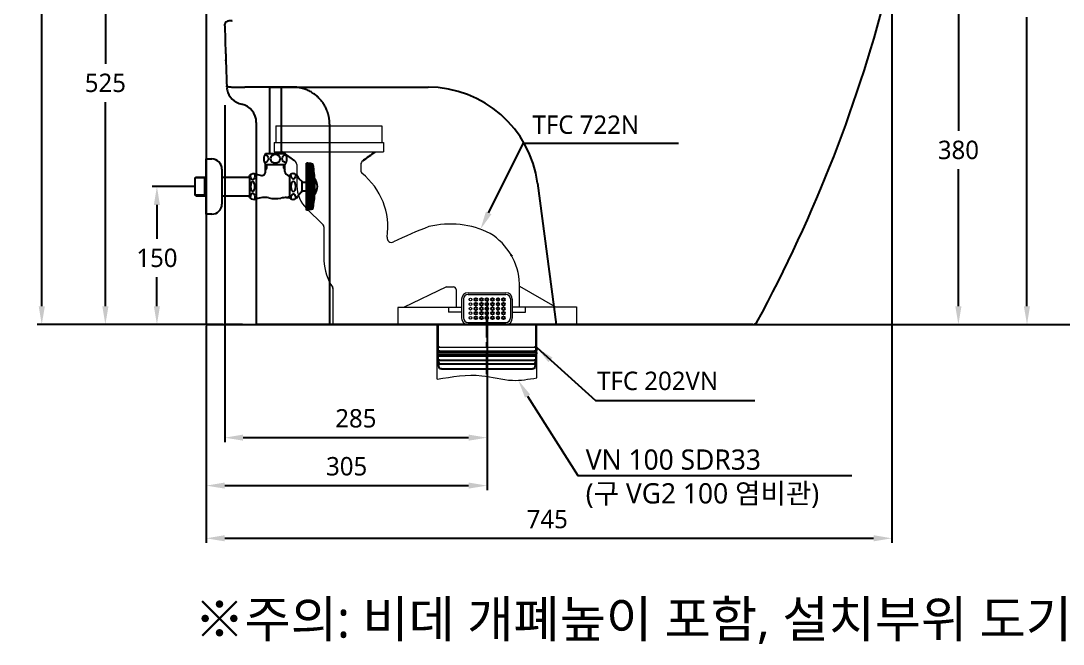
# Model space of a CAD drawing. Extents: x -4361 to 1554, y -156 to 2372.
# Drawn here: x -1282 to -150, y -156 to 521 of the extents above; entities that cross this region are included whole.
import ezdxf

# ---------------------------------------------------------------- set-up
doc = ezdxf.new("R2010")
doc.units = 0
doc.header["$LTSCALE"] = 20
doc.header["$MEASUREMENT"] = 0
doc.linetypes.add('CENTER', pattern=[2, 1.25, -0.25, 0.25, -0.25])
doc.layers.get('0').update_dxf_attribs({"linetype": 'CONTINUOUS'})
doc.layers.get('DEFPOINTS').update_dxf_attribs({"linetype": 'CONTINUOUS'})
for name, color, linetype in [('1', 7, 'CONTINUOUS'), ('2', 2, 'CONTINUOUS'), ('3', 3, 'CONTINUOUS'), ('4', 4, 'CONTINUOUS'), ('6', 6, 'CONTINUOUS'), ('CEN', 1, 'CENTER')]:
    doc.layers.add(name, color=color, linetype=linetype)
doc.styles.add('GHS', font='romans', dxfattribs={"bigfont": 'ghs'})
doc.styles.add('ROMANS', font='NanumGothic.ttf', dxfattribs={"height": 10.144927})
doc.styles.get("Standard").update_dxf_attribs({"font": 'NanumGothic.ttf'})
doc.dimstyles.get("Standard").update_dxf_attribs({"dimtxt": 2.7, "dimasz": 2.5, "dimexe": 1.5, "dimexo": 1.5, "dimgap": 1.5, "dimtad": 1, "dimdec": 0, "dimlfac": 10, "dimzin": 0, "dimdsep": 46, "dimtxsty": 'Standard', "dimcen": 0, "dimclrt": 2, "dimadec": 0, "dimazin": 0, "dimtfac": 1, "dimtdec": 0, "dimtmove": 0, "dimatfit": 3, "dimfxl": 0, "dimtolj": 1, "dimtzin": 0, "dimarcsym": 0})

# ---------------------------------------------------------------- blocks, each defined once
blk = doc.blocks.new('*D16')
at = {"color": 3, "lineweight": -2, "ltscale": 10}
for p, q in [((-1060.6, 429.8), (-1060.6, 63.4)), ((-775.6, 216.7), (-775.6, 63.4)), ((-1040.6, 68.4), (-795.6, 68.4))]:
    blk.add_line(p, q, dxfattribs=at)
at = {"color": 3, "ltscale": 10}
for points in [[(-1040.6, 71.7), (-1040.6, 65.1), (-1060.6, 68.4)], [(-795.6, 71.7), (-795.6, 65.1), (-775.6, 68.4)]]:
    blk.add_solid(points, dxfattribs=at)
at = {"layer": 'DEFPOINTS', "color": 0, "ltscale": 10}
for p in [(-1060.6, 431.3), (-775.6, 218.2), (-775.6, 68.4)]:
    blk.add_point(p, dxfattribs=at)
at = {"color": 2, "ltscale": 10, "insert": (-918.1, 89.3), "char_height": 20, "attachment_point": 5}
blk.add_mtext('\\A1;285', dxfattribs=at)
blk = doc.blocks.new('*D17')
at = {"color": 3, "lineweight": -2}
for p, q in [((-249.2, 901.3), (-184.1, 901.3)), ((-189.1, 881.3), (-189.1, 567.1)), ((-189.1, 211.3), (-189.1, 525.5)), ((-206.3, 191.3), (-184.1, 191.3))]:
    blk.add_line(p, q, dxfattribs=at)
at = {"color": 3}
for points in [[(-192.5, 881.3), (-185.8, 881.3), (-189.1, 901.3)], [(-192.5, 211.3), (-185.8, 211.3), (-189.1, 191.3)]]:
    blk.add_solid(points, dxfattribs=at)
at = {"layer": 'DEFPOINTS', "color": 0}
for p in [(-250.7, 901.3), (-207.8, 191.3), (-189.1, 191.3)]:
    blk.add_point(p, dxfattribs=at)
at = {"color": 2, "insert": (-189.1, 546.3), "char_height": 20, "attachment_point": 5}
blk.add_mtext('\\A1;710', dxfattribs=at)
blk = doc.blocks.new('*D19')
at = {"layer": '3', "color": 3, "lineweight": -2}
for p, q in [((-1080.6, 168.9), (-1080.6, 11.3)), ((-775.6, 115), (-775.6, 11.3)), ((-1060.6, 16.3), (-795.6, 16.3))]:
    blk.add_line(p, q, dxfattribs=at)
at = {"layer": '3', "color": 3}
for points in [[(-1060.6, 19.6), (-1060.6, 13), (-1080.6, 16.3)], [(-795.6, 19.6), (-795.6, 13), (-775.6, 16.3)]]:
    blk.add_solid(points, dxfattribs=at)
at = {"layer": 'DEFPOINTS', "color": 0}
for p in [(-1080.6, 170.4), (-775.6, 116.5), (-775.6, 16.3)]:
    blk.add_point(p, dxfattribs=at)
at = {"layer": '3', "color": 2, "insert": (-928.1, 37.2), "char_height": 20, "attachment_point": 5}
blk.add_mtext('\\A1;305', dxfattribs=at)
blk = doc.blocks.new('*D20')
at = {"color": 3, "lineweight": -2}
for p, q in [((-1091.8, 341.3), (-1139.2, 341.3)), ((-1134.2, 321.3), (-1134.2, 284.5)), ((-1134.2, 211.3), (-1134.2, 242.8)), ((-1082.1, 191.3), (-1139.2, 191.3))]:
    blk.add_line(p, q, dxfattribs=at)
at = {"color": 3}
for points in [[(-1137.5, 321.3), (-1130.9, 321.3), (-1134.2, 341.3)], [(-1137.5, 211.3), (-1130.9, 211.3), (-1134.2, 191.3)]]:
    blk.add_solid(points, dxfattribs=at)
at = {"layer": 'DEFPOINTS', "color": 0}
for p in [(-1134.2, 341.3), (-1090.3, 341.3), (-1080.6, 191.3)]:
    blk.add_point(p, dxfattribs=at)
at = {"color": 2, "insert": (-1134.2, 263.7), "char_height": 20, "attachment_point": 5}
blk.add_mtext('\\A1;150', dxfattribs=at)
blk = doc.blocks.new('*D23')
at = {"color": 3, "lineweight": -2}
for p, q in [((-341.4, 570.7), (-258.6, 570.7)), ((-263.6, 550.7), (-263.6, 401.9)), ((-263.6, 211.3), (-263.6, 360.1)), ((-485.3, 191.3), (-258.6, 191.3))]:
    blk.add_line(p, q, dxfattribs=at)
at = {"color": 3}
for points in [[(-267, 550.7), (-260.3, 550.7), (-263.6, 570.7)], [(-267, 211.3), (-260.3, 211.3), (-263.6, 191.3)]]:
    blk.add_solid(points, dxfattribs=at)
at = {"layer": 'DEFPOINTS', "color": 0}
for p in [(-342.9, 570.7), (-486.8, 191.3), (-263.6, 191.3)]:
    blk.add_point(p, dxfattribs=at)
at = {"color": 2, "insert": (-263.6, 381), "char_height": 20, "attachment_point": 5}
blk.add_mtext('\\A1;380', dxfattribs=at)
blk = doc.blocks.new('*D24')
at = {"color": 3, "lineweight": -2}
for p, q in [((-844, 716.6), (-1195.2, 716.6)), ((-1190.2, 696.6), (-1190.2, 474.8)), ((-1190.2, 211.3), (-1190.2, 433)), ((-1062.1, 191.3), (-1195.2, 191.3))]:
    blk.add_line(p, q, dxfattribs=at)
at = {"color": 3}
for points in [[(-1193.5, 696.6), (-1186.8, 696.6), (-1190.2, 716.6)], [(-1193.5, 211.3), (-1186.8, 211.3), (-1190.2, 191.3)]]:
    blk.add_solid(points, dxfattribs=at)
at = {"layer": 'DEFPOINTS', "color": 0}
for p in [(-842.5, 716.6), (-1190.2, 191.3), (-1060.6, 191.3)]:
    blk.add_point(p, dxfattribs=at)
at = {"color": 2, "insert": (-1190.2, 453.9), "char_height": 20, "attachment_point": 5}
blk.add_mtext('\\A1;525', dxfattribs=at)
blk = doc.blocks.new('BGFB')
at = {"color": 2, "linetype": 'Continuous', "lineweight": 0}
for p, q in [((-57.5, 0), (57.5, 0)), ((-57.5, 0), (-57.5, -18)), ((57.5, 0), (57.5, -18)), ((-59.5, -18), (59.5, -18)), ((-59.5, -18), (-59.5, -28)), ((59.5, -18), (59.5, -28)), ((-59.5, -28), (59.5, -28)), ((-36.9, -38), (-50.8, -28)), ((36.9, -38.1), (50.8, -28)), ((-34.8, -42.1), (-34.8, -65.3)), ((34.8, -42.1), (34.8, -49.1)), ((-24.1, -89.9), (-6.2, -107.6)), ((-5.3, -109.8), (-5.3, -146.3)), ((4.7, -215.9), (4.7, -177.4)), ((127.8, -174.9), (81.1, -197.3)), ((127.8, -174.9), (135.3, -174.9)), ((138.3, -177.9), (138.3, -197.3)), ((207.1, -196.8), (207.1, -171.6)), ((207.3, -174.1), (245.6, -196.4)), ((144.3, -188.3), (144.3, -208.9)), ((146.3, -188.1), (146.3, -208.6)), ((151.3, -181.3), (192.3, -181.3)), ((151.3, -183.1), (192.3, -183.1)), ((197.3, -188.1), (197.3, -208.6)), ((199.3, -188.3), (199.3, -208.9)), ((144.3, -197.3), (75.1, -197.3)), ((75.1, -197.3), (75.1, -215.9)), ((130.2, -197.3), (130.2, -202.4)), ((144.3, -202.4), (130.2, -202.4)), ((199.3, -196.8), (269.2, -196.8)), ((199.3, -202.4), (213.7, -202.4)), ((213.7, -202.4), (213.7, -196.8)), ((269.2, -196.8), (269.2, -215.9)), ((151.3, -213.6), (192.3, -213.6)), ((4.7, -215.9), (269.2, -215.9)), ((117.8, -240.9), (117.8, -243.9)), ((118.5, -240.4), (118.3, -240.4)), ((118.5, -244.4), (118.3, -244.4)), ((118.5, -240.4), (225.4, -240.4)), ((118.5, -244.4), (225.4, -244.4)), ((225.9, -240.9), (225.9, -243.9)), ((120.3, -250.4), (223.3, -250.4)), ((120.6, -254.4), (223, -254.4))]:
    blk.add_line(p, q, dxfattribs=at)
at = {"color": 3, "linetype": 'Continuous', "lineweight": 0}
for p, q in [((117.8, -275.3), (117.8, -215.9)), ((225.9, -273.8), (225.9, -215.9))]:
    blk.add_line(p, q, dxfattribs=at)
at = {"color": 2}
for p, q in [((118.5, -240.4), (118.4, -215.9)), ((225.3, -215.9), (225.2, -240.4)), ((118.5, -244.4), (120.6, -244.4)), ((118.6, -250.4), (118.5, -244.4)), ((223, -244.4), (225.2, -244.4)), ((225.2, -240.4), (223.3, -240.4)), ((225.2, -244.4), (225.1, -250.4)), ((120.3, -250.4), (118.3, -250.4)), ((118.3, -254.4), (120.6, -254.4)), ((118.6, -256.9), (118.6, -254.4)), ((120.4, -263.9), (118.6, -256.9)), ((223, -254.4), (225.4, -254.4)), ((225.1, -256.9), (223.2, -263.9)), ((225.4, -250.4), (223.3, -250.4)), ((225.1, -254.4), (225.1, -256.9)), ((122.4, -263.9), (120.4, -263.9)), ((122.4, -263.9), (171.8, -263.9)), ((171.8, -263.9), (221.2, -263.9)), ((223.2, -263.9), (221.2, -263.9))]:
    blk.add_line(p, q, dxfattribs=at)
blk.add_line((120.3, -240.4), (118.5, -240.4))
at = {"color": 2, "linetype": 'Continuous', "lineweight": 0}
for centre in [(153.8, -188.6), (153.8, -193.6), (153.8, -198.6), (153.8, -203.6), (153.8, -208.6)]:
    blk.add_circle(centre, 1.5, dxfattribs=at)
for centre, radius, start, end in [((-39.8, -42.1), 5, 0.0447, 54.1067), ((39.8, -42.1), 5, 125.8861, 179.7556), ((37.8, -49.1), 3, 179.7556, 231.4151), ((-10.7, -109.9), 74.8, 351.5468, 51.4151), ((1.6, -64.1), 36.4, 181.8849, 225.0733), ((-8.3, -109.8), 3, 0.0895, 45.2408), ((239.8, -464.9), 378.8, 110.2437, 116.5549), ((132, -202.9), 96.3, 63.2809, 103.9725), ((68.2, -121.6), 5, 171.5468, 296.5549), ((140.2, -174), 67, 2.0828, 58.4605), ((52.8, -143.8), 58.1, 182.4762, 213.3534), ((1.7, -177.4), 3, 0, 33.3534), ((135.3, -177.9), 3, 0, 90), ((151.3, -188.3), 7, 90, 180), ((151.3, -188.1), 5, 90, 180), ((192.3, -188.3), 7, 360, 90), ((192.3, -188.1), 5, 0, 90), ((247.1, -193.8), 3, 239.7939, 270), ((151.3, -208.9), 7, 179.7381, 270), ((151.3, -208.6), 5, 180, 270), ((192.3, -208.6), 5, 270, 0), ((192.3, -208.9), 7, 270, 0), ((118.3, -240.9), 0.5, 90, 180), ((118.3, -243.9), 0.5, 180, 270), ((225.4, -240.9), 0.5, 0, 90), ((225.4, -243.9), 0.5, 270, 360), ((118.3, -250.9), 0.5, 90, 180), ((118.3, -253.9), 0.5, 180, 270), ((225.4, -250.9), 0.5, 0, 90), ((225.4, -253.9), 0.5, 270, 0)]:
    blk.add_arc(centre, radius, start, end, dxfattribs=at)
at = {"color": 3, "linetype": 'Continuous', "lineweight": 0}
blk.add_spline([(117.8, -275.3), (166.2, -271.5), (199.4, -276.5), (225.9, -273.8)], degree=3, dxfattribs=at)
at = {"layer": '1', "color": 252, "linetype": 'Continuous'}
for q in [(-50.8, -28), (-50.1, -28.5), (-50.1, -28.5), (-50.1, -28.5)]:
    blk.add_line((-36.9, -38), q, dxfattribs=at)
at = {"layer": '1', "color": 2, "linetype": 'Continuous'}
for centre in [(159.8, -188.6), (159.8, -188.6), (159.8, -193.6), (159.8, -193.6), (165.8, -188.6), (165.8, -188.6), (165.8, -193.6), (165.8, -193.6), (171.8, -188.6), (171.8, -193.6), (177.8, -188.6), (177.8, -188.6), (177.8, -193.6), (177.8, -193.6), (183.8, -188.6), (183.8, -188.6), (183.8, -193.6), (183.8, -193.6), (189.8, -188.6), (189.8, -188.6), (189.8, -193.6), (189.8, -193.6), (159.8, -198.6), (159.8, -198.6), (159.8, -203.6), (159.8, -203.6), (165.8, -198.6), (165.8, -198.6), (165.8, -203.6), (165.8, -203.6), (171.8, -198.6), (171.8, -203.6), (177.8, -198.6), (177.8, -198.6), (177.8, -203.6), (177.8, -203.6), (183.8, -198.6), (183.8, -198.6), (183.8, -203.6), (183.8, -203.6), (189.8, -198.6), (189.8, -198.6), (189.8, -203.6), (189.8, -203.6), (159.8, -208.6), (159.8, -208.6), (165.8, -208.6), (165.8, -208.6), (171.8, -208.6), (171.8, -208.6), (177.8, -208.6), (177.8, -208.6), (183.8, -208.6), (183.8, -208.6), (189.8, -208.6), (189.8, -208.6)]:
    blk.add_circle(centre, 1.5, dxfattribs=at)
at = {"layer": '1', "color": 252, "linetype": 'Continuous'}
for centre in [(171.8, -188.6), (171.8, -193.6), (171.8, -198.6), (171.8, -203.6)]:
    blk.add_circle(centre, 1.5, dxfattribs=at)
for points, degree in [([(50.1, -28.5), (36.9, -38)], 1), ([(50.1, -28.5), (45.7, -31.7), (41.3, -34.8), (36.9, -38)], 3), ([(50.1, -28.5), (36.9, -38)], 1), ([(50.1, -28.5), (45.7, -31.7), (41.3, -34.8), (36.9, -38)], 3), ([(197.9, -139.9), (198.2, -140.5), (198.5, -141), (198.8, -141.6)], 3), ([(197.9, -139.9), (198.2, -140.5), (198.5, -141), (198.8, -141.6)], 3)]:
    blk.add_open_spline(points, degree=degree, dxfattribs=at)
at = {"layer": 'CEN'}
blk.add_line((171.8, -269.9), (171.8, -196.9), dxfattribs=at)
blk = doc.blocks.new('*D14')
at = {"color": 3, "lineweight": -2}
for p, q in [((-335.8, 600.5), (-335.8, -46)), ((-1080.6, 189.8), (-1080.6, -46)), ((-1060.6, -41), (-355.8, -41))]:
    blk.add_line(p, q, dxfattribs=at)
at = {"color": 3}
for points in [[(-1060.6, -37.6), (-1060.6, -44.3), (-1080.6, -41)], [(-355.8, -37.6), (-355.8, -44.3), (-335.8, -41)]]:
    blk.add_solid(points, dxfattribs=at)
at = {"layer": 'DEFPOINTS', "color": 0}
for p in [(-335.8, 602), (-1080.6, 191.3), (-335.8, -41)]:
    blk.add_point(p, dxfattribs=at)
at = {"color": 2, "insert": (-710.2, -20.2), "char_height": 20, "attachment_point": 5}
blk.add_mtext('\\A1;745', dxfattribs=at)
blk = doc.blocks.new('*D25')
at = {"color": 3, "lineweight": -2}
for p, q in [((-813.1, 1129.3), (-1264.3, 1129.3)), ((-1259.3, 1109.3), (-1259.3, 681.2)), ((-1259.3, 211.3), (-1259.3, 639.4)), ((-1154.3, 191.3), (-1264.3, 191.3))]:
    blk.add_line(p, q, dxfattribs=at)
at = {"color": 3}
for points in [[(-1262.6, 1109.3), (-1255.9, 1109.3), (-1259.3, 1129.3)], [(-1262.6, 211.3), (-1255.9, 211.3), (-1259.3, 191.3)]]:
    blk.add_solid(points, dxfattribs=at)
at = {"layer": 'DEFPOINTS', "color": 0}
for p in [(-811.6, 1129.3), (-1259.3, 191.3), (-1152.8, 191.3)]:
    blk.add_point(p, dxfattribs=at)
at = {"color": 2, "insert": (-1259.3, 660.3), "char_height": 20, "attachment_point": 5}
blk.add_mtext('\\A1;940', dxfattribs=at)

msp = doc.modelspace()

# ---------------------------------------------------------------- hatches: boundary and pattern name
at = {"layer": '3', "ltscale": 10}
h = msp.add_hatch(color=256, dxfattribs=at)
h.paths.add_polyline_path([(-723.1, 161.6, -1), (-723.1, 158.6), (-754.9, 158.6), (-754.9, 161.6)])
h.paths.add_polyline_path([(-754.9, 161.6), (-754.9, 158.6), (-828.1, 158.6, -1), (-828.1, 161.6)])

# ---------------------------------------------------------------- linework, layer by layer
for p, q in [((-1052.9, 521.3), (-1055.7, 521.3)), ((-1053.1, 521.4), (-1053.1, 521.4)), ((-1053.1, 521.4), (-1053.1, 521.4)), ((-1052.3, 521.4), (-1053, 521.2)), ((-1060.6, 516.1), (-1059.6, 485.7)), ((-1059.5, 485.7), (-1059.6, 485.7)), ((-1059.3, 479.5), (-1059.3, 477.8)), ((-1026.3, 410.9), (-1026.3, 191.3)), ((-946.6, 409), (-946.6, 191.3)), ((-1060.6, 210.9), (-1060.6, 191.3)), ((-1041.1, 191.3), (-1060.6, 191.3)), ((-1024.3, 191.3), (-1026.3, 191.3)), ((-1003.9, 191.3), (-1024.3, 191.3)), ((-1006.1, 191.3), (-471, 191.3)), ((-982, 191.3), (-1003.9, 191.3)), ((-971.9, 191.3), (-982, 191.3)), ((-968.8, 191.3), (-971.9, 191.3)), ((-949.2, 191.3), (-968.8, 191.3)), ((-691.6, 191.3), (-949.2, 191.3)), ((-611.7, 191.3), (-691.6, 191.3)), ((-506.7, 191.3), (-611.7, 191.3)), ((-486.8, 191.3), (-506.7, 191.3))]:
    msp.add_line(p, q)
at = {"color": 7}
for p, q in [((-1012.7, 449.3), (-839.7, 449.3)), ((-720.7, 344.8), (-700.6, 191.3))]:
    msp.add_line(p, q, dxfattribs=at)
at = {"flags": 128}
for points in [[(-1059.5, 485.7), (-1059.4, 482.5), (-1059.3, 479.3)], [(-1058.2, 448.9), (-1058.1, 447.6), (-1057.9, 446.5)]]:
    msp.add_lwpolyline(points, dxfattribs=at)
for centre, radius, start, end in [((-1863.3, 943), 1571, 331.5227, 345.9855), ((-1055.7, 516.3), 5, 90, 182), ((-1038.6, 450.3), 19.7, 191.2535, 259.6615), ((-1046.3, 411.3), 20, 358.75, 78.2575), ((-486.8, 196.3), 5, 270, 331.5227)]:
    msp.add_arc(centre, radius, start, end)
at = {"color": 7}
msp.add_arc((-839.7, 329.3), 120, 7.4314, 90, dxfattribs=at)
for points, degree in [([(-1052.9, 521.2), (-1052.9, 521.3)], 1), ([(-1059.4, 479.1), (-1059, 469.6), (-1058.7, 460.1), (-1058.4, 450.6)], 3), ([(-1059.3, 477.8), (-1059.4, 479.1)], 1)]:
    msp.add_open_spline(points, degree=degree)
for points, knots in [([(-1052.6, 521.3), (-1052.6, 521.3), (-1052.8, 521.3), (-1052.9, 521.3), (-1052.9, 521.3)], [0, 0, 0, 0, 0.146141, 1, 1, 1, 1]), ([(-1058.4, 450.6), (-1058.4, 450.5), (-1058.3, 450.4), (-1057.8, 450.2), (-1057.5, 450), (-1056.5, 449.8), (-1055.9, 449.7), (-1054.4, 449.6), (-1053.6, 449.5), (-1051.7, 449.4), (-1050.7, 449.3), (-1048.4, 449.2), (-1047.3, 449.2), (-1044.9, 449.2), (-1043.6, 449.2), (-1041.2, 449.2), (-1040, 449.3), (-1038.8, 449.3)], [0, 0, 0, 0, 0.125, 0.125, 0.25, 0.25, 0.375, 0.375, 0.5, 0.5, 0.625, 0.625, 0.75, 0.75, 0.875, 0.875, 1, 1, 1, 1]), ([(-1058.3, 449.8), (-1058.3, 449.8), (-1058.3, 449.8), (-1058.3, 449.9), (-1058.3, 449.9), (-1058.3, 450), (-1058.3, 450), (-1058.3, 450.1), (-1058.3, 450.1), (-1058.3, 450.2), (-1058.3, 450.2), (-1058.3, 450.3), (-1058.4, 450.4), (-1058.4, 450.4), (-1058.4, 450.5), (-1058.4, 450.5), (-1058.4, 450.6), (-1058.4, 450.6)], [0, 0, 0, 0, 0.118734, 0.209936, 0.295789, 0.385006, 0.430214, 0.477439, 0.516047, 0.55608, 0.606205, 0.684899, 0.742154, 0.811968, 0.880197, 0.942874, 1, 1, 1, 1]), ([(-1058.4, 450.6), (-1058.4, 450.6), (-1058.4, 450.6), (-1058.4, 450.6), (-1058.4, 450.6), (-1058.4, 450.6)], [0, 0, 0, 0, 0.321936, 0.655099, 1, 1, 1, 1]), ([(-986.5, 449.3), (-988.2, 449.3), (-991.6, 449.3), (-996.6, 449.3), (-1001.5, 449.3), (-1006.4, 449.3), (-1011.2, 449.3), (-1016, 449.3), (-1020.7, 449.3), (-1025.3, 449.3), (-1029.9, 449.3), (-1034.4, 449.3), (-1037.4, 449.3), (-1038.8, 449.3)], [0, 0, 0, 0, 0.096757, 0.192348, 0.286772, 0.380028, 0.472113, 0.563028, 0.65277, 0.741339, 0.828735, 0.914955, 1, 1, 1, 1]), ([(-946.6, 409), (-946.6, 409.2), (-946.6, 409.6), (-946.6, 410.2), (-946.6, 410.8), (-946.7, 411.4), (-946.7, 412.1), (-946.8, 412.7), (-946.8, 413.3), (-946.9, 413.9), (-947, 414.5), (-947.1, 415.1), (-947.1, 415.7), (-947.2, 416.3), (-947.4, 416.9), (-947.5, 417.5), (-947.6, 418.1), (-947.7, 418.6), (-947.9, 419.2), (-948, 419.8), (-948.2, 420.4), (-948.4, 420.9), (-948.5, 421.5), (-948.7, 422), (-948.9, 422.6), (-949.1, 423.2), (-949.3, 423.7), (-949.9, 425.3), (-951.1, 427.9), (-953.1, 431.3), (-955.5, 434.6), (-958, 437.3), (-960.5, 439.7), (-962.7, 441.4), (-964.8, 442.9), (-966.8, 444.1), (-968.9, 445.2), (-970.7, 446.1), (-972.1, 446.6), (-973.1, 447), (-974.1, 447.4), (-975.2, 447.7), (-976.2, 448), (-977.3, 448.3), (-978.4, 448.5), (-979.5, 448.7), (-980.7, 448.9), (-981.8, 449.1), (-983, 449.2), (-984.2, 449.3), (-985.3, 449.3), (-986.1, 449.3), (-986.5, 449.3)], [0, 0, 0, 0, 0.00991, 0.019796, 0.029655, 0.039489, 0.049296, 0.059077, 0.068831, 0.078558, 0.088258, 0.097931, 0.107577, 0.117195, 0.126786, 0.13635, 0.145886, 0.155394, 0.164876, 0.174329, 0.183755, 0.193154, 0.202525, 0.21187, 0.221187, 0.230477, 0.23974, 0.248976, 0.312279, 0.375571, 0.438843, 0.502086, 0.55081, 0.601393, 0.637152, 0.673759, 0.711215, 0.749519, 0.766356, 0.783353, 0.80051, 0.817829, 0.835309, 0.852951, 0.870757, 0.888727, 0.906861, 0.92516, 0.943624, 0.962253, 0.981045, 1, 1, 1, 1])]:
    msp.add_open_spline(points, degree=3, knots=knots)
at = {"layer": '3', "extrusion": (0, 1, 0)}
for p, q in [((-828.6, 161.8), (-828.6, 191.3)), ((-722.6, 191.3), (-722.6, 161.8)), ((-722.6, 161.8), (-828.6, 161.8)), ((-828.1, 161.6), (-723.1, 161.6)), ((-723.1, 158.6), (-828.1, 158.6)), ((-826.6, 161.6), (-826.6, 161.8)), ((-826.6, 158.3), (-826.6, 158.6)), ((-724.6, 161.8), (-724.6, 161.6)), ((-724.6, 158.6), (-724.6, 158.3)), ((-722.6, 158.3), (-828.6, 158.3)), ((-828.6, 152.3), (-828.6, 158.3)), ((-722.6, 152.3), (-828.6, 152.3)), ((-827.1, 148.3), (-828.6, 152.3)), ((-724.1, 148.3), (-827.1, 148.3)), ((-722.6, 152.3), (-724.1, 148.3)), ((-722.6, 158.3), (-722.6, 152.3))]:
    msp.add_line(p, q, dxfattribs=at)
at = {"layer": '3'}
msp.add_line((-725.6, 148.3), (-785.6, 148.3), dxfattribs=at)
for points in [[(-773.9, 312.7), (-736.1, 388.4), (-567.6, 388.4)], [(-731.6, 113.6), (-676.9, 27.3), (-379.4, 27.3)]]:
    msp.add_lwpolyline(points, dxfattribs=at)
for centre, start, end in [((-828.1, 160.1), 90, 270), ((-723.1, 160.1), 270, 90)]:
    msp.add_arc(centre, 1.5, start, end, dxfattribs=at)
msp.add_solid([(-770.9, 311.2), (-782.8, 294.8), (-776.8, 314.2)], dxfattribs=at)
at = {"layer": '3', "color": 3}
msp.add_solid([(-734.4, 111.9), (-741.7, 130.8), (-728.7, 115.2)], dxfattribs=at)
at = {"layer": '4'}
for p, q in [((-1012, 449.3), (-1012, 377.3)), ((-999.3, 449.3), (-999.3, 377.3)), ((-1016.1, 377.3), (-1012, 377.3)), ((-1012, 377.3), (-995.1, 377.3)), ((-1080.6, 311.3), (-1080.6, 371.3)), ((-1080.6, 371.3), (-1074.6, 371.3)), ((-1016.1, 365.3), (-995.1, 365.3)), ((-1016.1, 357.4), (-1016.1, 365.3)), ((-1014.9, 361.3), (-1014.9, 365.3)), ((-996.4, 361.3), (-996.4, 365.3)), ((-995.1, 357.8), (-995.1, 365.3)), ((-970.1, 366.8), (-971.6, 366.8)), ((-971.6, 365.8), (-971.6, 366.8)), ((-971.6, 341.3), (-971.6, 365.8)), ((-970.1, 366.6), (-970.1, 366.8)), ((-970.1, 366.6), (-970.1, 341.3)), ((-966.6, 365.9), (-970.1, 365.9)), ((-966.6, 364.9), (-970.1, 364.9)), ((-966.6, 363.9), (-970.1, 363.9)), ((-966.6, 362.9), (-970.1, 362.9)), ((-966.6, 366.3), (-969.8, 366.3)), ((-966.1, 365.8), (-966.6, 366.3)), ((-966.6, 366.3), (-966.6, 341.3)), ((-965.3, 365.8), (-966.1, 365.8)), ((-966.1, 365.8), (-966.1, 341.3)), ((-964.7, 365.3), (-964.7, 341.3)), ((-1092.6, 350.6), (-1091.6, 351.6)), ((-1091.6, 351.6), (-1080.6, 351.6)), ((-1082.1, 331.1), (-1082.1, 351.6)), ((-1082.1, 350.6), (-1081.1, 351.6)), ((-1063.6, 360.3), (-1063.6, 322.3)), ((-1063.6, 351.6), (-1033.6, 351.6)), ((-1033.6, 350.6), (-1033.6, 353.3)), ((-1016.1, 361.3), (-1014.9, 361.3)), ((-1014.9, 361.3), (-1016.1, 359.2)), ((-996.4, 361.3), (-995.1, 361.3)), ((-996.4, 361.3), (-995.1, 359.2)), ((-990.6, 352.6), (-991.9, 353.5)), ((-990.6, 353.3), (-989.7, 353.3)), ((-990.6, 352.6), (-990.6, 353.3)), ((-990.6, 352.6), (-989.7, 352.6)), ((-989.7, 353.3), (-989.7, 354)), ((-989.7, 329.3), (-989.7, 353.3)), ((-981.6, 352.6), (-981.1, 351.7)), ((-966.6, 361.9), (-970.1, 361.9)), ((-966.6, 360.9), (-970.1, 360.9)), ((-966.6, 359.9), (-970.1, 359.9)), ((-966.6, 358.9), (-970.1, 358.9)), ((-966.6, 357.9), (-970.1, 357.9)), ((-966.6, 356.9), (-970.1, 356.9)), ((-966.6, 355.9), (-970.1, 355.9)), ((-966.6, 354.9), (-970.1, 354.9)), ((-966.6, 353.9), (-970.1, 353.9)), ((-966.6, 352.9), (-970.1, 352.9)), ((-966.6, 351.9), (-970.1, 351.9)), ((-1082.1, 350.6), (-1092.6, 350.6)), ((-1092.5, 332.1), (-1092.5, 350.6)), ((-1080.6, 351), (-1080.6, 331.7)), ((-1033.6, 350.6), (-1033.6, 332.1)), ((-976.7, 347.1), (-976.7, 346.1)), ((-976.7, 346.1), (-976.7, 336.6)), ((-976.7, 346.1), (-971.6, 346.1)), ((-971.6, 315.8), (-971.6, 341.3)), ((-966.6, 350.9), (-970.1, 350.9)), ((-966.6, 349.9), (-970.1, 349.9)), ((-966.6, 348.9), (-970.1, 348.9)), ((-966.6, 347.9), (-970.1, 347.9)), ((-966.6, 346.9), (-970.1, 346.9)), ((-966.6, 345.9), (-970.1, 345.9)), ((-966.6, 344.9), (-970.1, 344.9)), ((-966.6, 343.9), (-970.1, 343.9)), ((-966.6, 342.9), (-970.1, 342.9)), ((-966.6, 341.9), (-970.1, 341.9)), ((-970.1, 316), (-970.1, 341.3)), ((-966.6, 340.7), (-970.1, 340.7)), ((-966.6, 339.7), (-970.1, 339.7)), ((-966.6, 316.3), (-966.6, 341.3)), ((-966.1, 316.8), (-966.1, 341.3)), ((-964.7, 317.3), (-964.7, 341.3)), ((-1082.1, 332.1), (-1092.6, 332.1)), ((-1091.6, 331.1), (-1092.6, 332.1)), ((-1091.6, 331.1), (-1080.6, 331.1)), ((-1081.1, 331.1), (-1082.1, 332.1)), ((-1063.6, 331.1), (-1033.6, 331.1)), ((-1033.6, 329.3), (-1033.6, 332.1)), ((-1033.6, 331.1), (-1033.6, 330.9)), ((-1033.6, 329.3), (-1033.6, 330.9)), ((-993.4, 329.3), (-989.7, 329.3)), ((-990.6, 330.1), (-991.9, 329.3)), ((-990.6, 330.1), (-989.7, 330.1)), ((-990.6, 329.3), (-990.6, 330.1)), ((-989.7, 328.6), (-989.7, 329.3)), ((-981.6, 330), (-981.1, 331)), ((-976.7, 336.6), (-971.6, 336.6)), ((-976.7, 335.6), (-976.7, 336.6)), ((-966.6, 338.7), (-970.1, 338.7)), ((-966.6, 337.7), (-970.1, 337.7)), ((-966.6, 336.7), (-970.1, 336.7)), ((-966.6, 335.7), (-970.1, 335.7)), ((-966.6, 334.7), (-970.1, 334.7)), ((-966.6, 333.7), (-970.1, 333.7)), ((-966.6, 332.7), (-970.1, 332.7)), ((-966.6, 331.7), (-970.1, 331.7)), ((-966.6, 330.7), (-970.1, 330.7)), ((-966.6, 329.7), (-970.1, 329.7)), ((-966.6, 328.7), (-970.1, 328.7)), ((-966.6, 327.7), (-970.1, 327.7)), ((-966.6, 326.7), (-970.1, 326.7)), ((-966.6, 325.7), (-970.1, 325.7)), ((-966.6, 324.7), (-970.1, 324.7)), ((-966.6, 323.8), (-970.1, 323.8)), ((-966.6, 322.8), (-970.1, 322.8)), ((-966.6, 321.8), (-970.1, 321.8)), ((-966.6, 320.8), (-970.1, 320.8)), ((-966.6, 319.8), (-970.1, 319.8)), ((-966.6, 318.8), (-970.1, 318.8)), ((-966.6, 317.8), (-970.1, 317.8)), ((-1074.6, 311.3), (-1080.6, 311.3)), ((-970.1, 315.8), (-971.6, 315.8)), ((-966.6, 316.8), (-970.1, 316.8)), ((-970.1, 316), (-970.1, 315.8)), ((-966.6, 316.3), (-969.8, 316.3)), ((-966.1, 316.8), (-966.6, 316.3)), ((-965.3, 316.8), (-966.1, 316.8))]:
    msp.add_line(p, q, dxfattribs=at)
for centre, radius, start, end in [((-1008.1, 371.3), 10, 143.1301, 216.8699), ((-1003.1, 371.3), 10, 323.1301, 36.8699), ((-1074.6, 360.3), 11, 0, 90), ((-969.8, 366.6), 0.3, 180, 270), ((-965.3, 365.1), 0.7, 9.4934, 90), ((-1107.6, 341.3), 145, 1.9431, 9.4934), ((-1028.7, 348.3), 7, 69.0339, 134.5129), ((-1017.4, 378), 24.8, 249.0339, 262.2883), ((-1020.1, 357.4), 4, 262.2883, 0), ((-990.6, 357.8), 4.5, 180, 270), ((-986.3, 350), 5.36, 30, 130.4306), ((-968.9, 358.7), 14, 210, 236.1902), ((-1107.6, 341.3), 145, 350.5066, 1.9431), ((-973.9, 341.3), 14, 0.2473, 38.2141), ((-973.9, 341.4), 14, 321.7859, 359.7527), ((-1028.7, 334.3), 7, 225.5, 290.9661), ((-1017.4, 304.6), 24.8, 79.2627, 110.9661), ((-1005.6, 366.3), 38, 259.2627, 279.3048), ((-993.4, 291.3), 38, 90, 99.3048), ((-986.3, 332.7), 5.36, 229.5694, 330), ((-968.9, 324), 14, 123.8098, 150), ((-1074.6, 322.3), 11, 270, 0), ((-965.3, 317.5), 0.7, 270, 350.5066), ((-969.8, 316), 0.3, 90, 180)]:
    msp.add_arc(centre, radius, start, end, dxfattribs=at)
at = {"layer": '4', "extrusion": (0, 0, -1)}
for centre, major_axis, ratio, start_param, end_param in [((-1018.3, 371.5), (-5.23, 0), 0.866391, 1.824119, 4.49897), ((-992.9, 371.5), (-5.23, 0), 0.866391, 4.942097, 7.58465), ((-1030.1, 353.8), (0, -5.22), 0.46009, 4.433611, 7.934688), ((-986, 354.9), (0, -5.4), 0.478204, 4.79078, 7.834251), ((-1030.1, 328.9), (0, -5.22), 0.46009, 1.472186, 5.009627), ((-986, 328), (0, -5.4), 0.478204, 1.540108, 4.68362)]:
    msp.add_ellipse(centre, major_axis=major_axis, ratio=ratio, start_param=start_param, end_param=end_param, dxfattribs=at)
for centre, major_axis, ratio in [((-1005.6, 371.5), (-5.23, 0), 0.866391), ((-1030.1, 341.3), (0, -5.22), 0.46009), ((-986, 341.3), (0, -5.4), 0.478204)]:
    msp.add_ellipse(centre, major_axis=major_axis, ratio=ratio, dxfattribs=at)
at = {"layer": '6'}
msp.add_lwpolyline([(-80.6, 2116.4), (-1080.6, 2116.4), (-1080.6, 191.3), (846.9, 191.3), (846.9, 1216.3)], dxfattribs=at)

# ---------------------------------------------------------------- block references
at = {"color": 1}
msp.add_blockref('BGFB', (-947.5, 407.2), dxfattribs=at)

# ---------------------------------------------------------------- texts
at = {"layer": '2', "attachment_point": 4, "style": 'ROMANS'}
for s, insert, char_height in [('TFC 722N', (-726.2, 408.4), 20), ('TFC 202VN', (-656, 130), 20), ('VN 100 SDR33\\P(구 VG2 100 염비관)', (-668.4, 23.8), 22)]:
    msp.add_mtext(s, dxfattribs=dict(at, insert=insert, char_height=char_height))
at = {"layer": '3', "color": 1, "insert": (-1093.5, -108.8), "char_height": 40, "attachment_point": 1, "style": 'GHS'}
msp.add_mtext_dynamic_manual_height_columns('{\\fNanumGothic|b0|i0|c129|p50;※주의: 비데 개폐높이 포함, 설치부위 도기허용차는 ±5%이므로 반드시 실측 확인 후 시공하십시오.}', width=2648.262, gutter_width=13.5, heights=[0], dxfattribs=at)

# ---------------------------------------------------------------- dimensions: what is measured, and where the dimension line sits
for base, p1, p2, text, picture, middle in [((-1259.3, 191.3), (-811.6, 1129.3), (-1152.8, 191.3), '940', '*D25', (-1259.3, 660.3)), ((-263.6, 191.3), (-342.9, 570.7), (-486.8, 191.3), '380', '*D23', (-263.6, 381))]:
    dim = msp.add_linear_dim(base=base, p1=p1, p2=p2, angle=90, text=text, dimstyle='Standard', override={"dimtxt": 20, "dimasz": 20, "dimexe": 5, "dimgap": 10, "dimtih": 1, "dimtoh": 1, "dimlfac": 1, "dimzin": 12, "dimclrd": 3, "dimclre": 3, "dimazin": 2, "dimarcsym": 1})
    dim.commit()
    dim.dimension.update_dxf_attribs({"geometry": picture, "text_midpoint": middle})
for base, p1, p2, picture, middle in [((-189.1, 191.3), (-250.7, 901.3), (-207.8, 191.3), '*D17', (-189.1, 546.3)), ((-1134.2, 341.3), (-1080.6, 191.3), (-1090.3, 341.3), '*D20', (-1134.2, 263.7))]:
    dim = msp.add_linear_dim(base=base, p1=p1, p2=p2, angle=90, dimstyle='Standard', override={"dimtxt": 20, "dimasz": 20, "dimexe": 5, "dimgap": 10, "dimtih": 1, "dimtoh": 1, "dimlfac": 1, "dimzin": 12, "dimclrd": 3, "dimclre": 3, "dimazin": 2, "dimarcsym": 1})
    dim.commit()
    dim.dimension.update_dxf_attribs({"geometry": picture, "text_midpoint": middle, "dimtype": 160})
dim = msp.add_linear_dim(base=(-1190.2, 191.3), p1=(-842.5, 716.6), p2=(-1060.6, 191.3), angle=90, dimstyle='Standard', override={"dimtxt": 20, "dimasz": 20, "dimexe": 5, "dimgap": 10, "dimtih": 1, "dimtoh": 1, "dimlfac": 1, "dimzin": 12, "dimclrd": 3, "dimclre": 3, "dimazin": 2, "dimarcsym": 1})
dim.commit()
dim.dimension.update_dxf_attribs({"geometry": '*D24', "text_midpoint": (-1190.2, 453.9)})
dim = msp.add_linear_dim(base=(-335.8, -41), p1=(-1080.6, 191.3), p2=(-335.8, 602), dimstyle='Standard', override={"dimtxt": 20, "dimasz": 20, "dimexe": 5, "dimgap": 10, "dimlfac": 1, "dimzin": 12, "dimclrd": 3, "dimclre": 3, "dimazin": 2, "dimarcsym": 1})
dim.commit()
dim.dimension.update_dxf_attribs({"geometry": '*D14', "text_midpoint": (-710.2, -41), "dimtype": 160})
at = {"color": 7, "ltscale": 10}
dim = msp.add_linear_dim(base=(-775.6, 68.4), p1=(-1060.6, 431.3), p2=(-775.6, 218.2), dimstyle='Standard', override={"dimtxt": 20, "dimasz": 20, "dimexe": 5, "dimgap": 10, "dimlfac": 1, "dimclrd": 3, "dimclre": 3}, dxfattribs=at)
dim.commit()
dim.dimension.update_dxf_attribs({"geometry": '*D16', "text_midpoint": (-918.1, 89.3)})
at = {"layer": '3'}
dim = msp.add_linear_dim(base=(-775.6, 16.3), p1=(-1080.6, 170.4), p2=(-775.6, 116.5), dimstyle='Standard', override={"dimtxt": 20, "dimasz": 20, "dimexe": 5, "dimgap": 10, "dimlfac": 1, "dimclrd": 3, "dimclre": 3}, dxfattribs=at)
dim.commit()
dim.dimension.update_dxf_attribs({"geometry": '*D19', "text_midpoint": (-928.1, 37.2)})

# ---------------------------------------------------------------- leaders
msp.add_leader([(-721.6, 166.3), (-657.8, 108.7), (-484.8, 108.7)], dimstyle='Standard', override={"dimtxt": 20, "dimasz": 20, "dimexe": 5, "dimgap": 10, "dimtad": 0, "dimlfac": 1, "dimzin": 12, "dimclrd": 3, "dimclre": 3, "dimazin": 2, "dimarcsym": 1})

doc.saveas('drawing.dxf')
